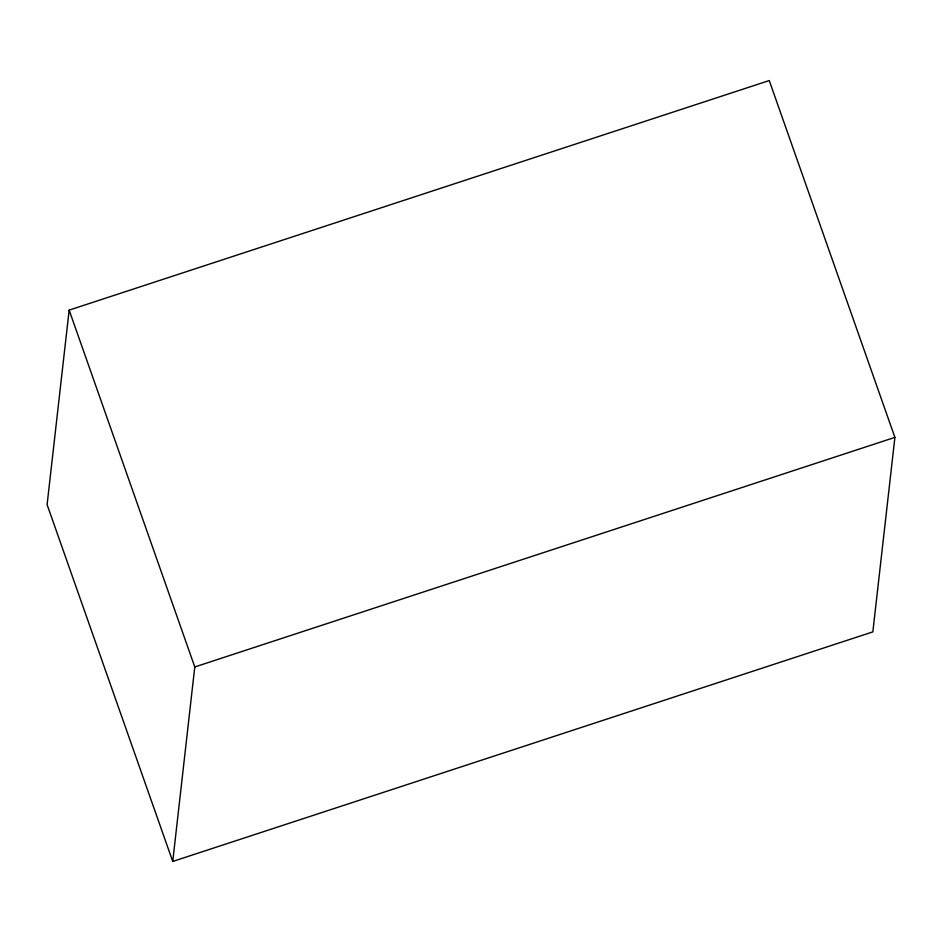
<?xml version="1.0" encoding="UTF-8"?>
<svg xmlns="http://www.w3.org/2000/svg" width="942" height="942" viewBox="0 0 942 942"><rect width="100%" height="100%" fill="white"/><g stroke="black" fill="none" stroke-linecap="round" stroke-linejoin="round"><path stroke-width="1.41" d="M69.155 310.118L47.1 504.618L172.739 861.447L872.845 631.882L894.9 437.382L769.261 80.553L69.155 310.118L194.782 666.96L172.739 861.447M194.782 666.96L894.9 437.382"/></g></svg>
